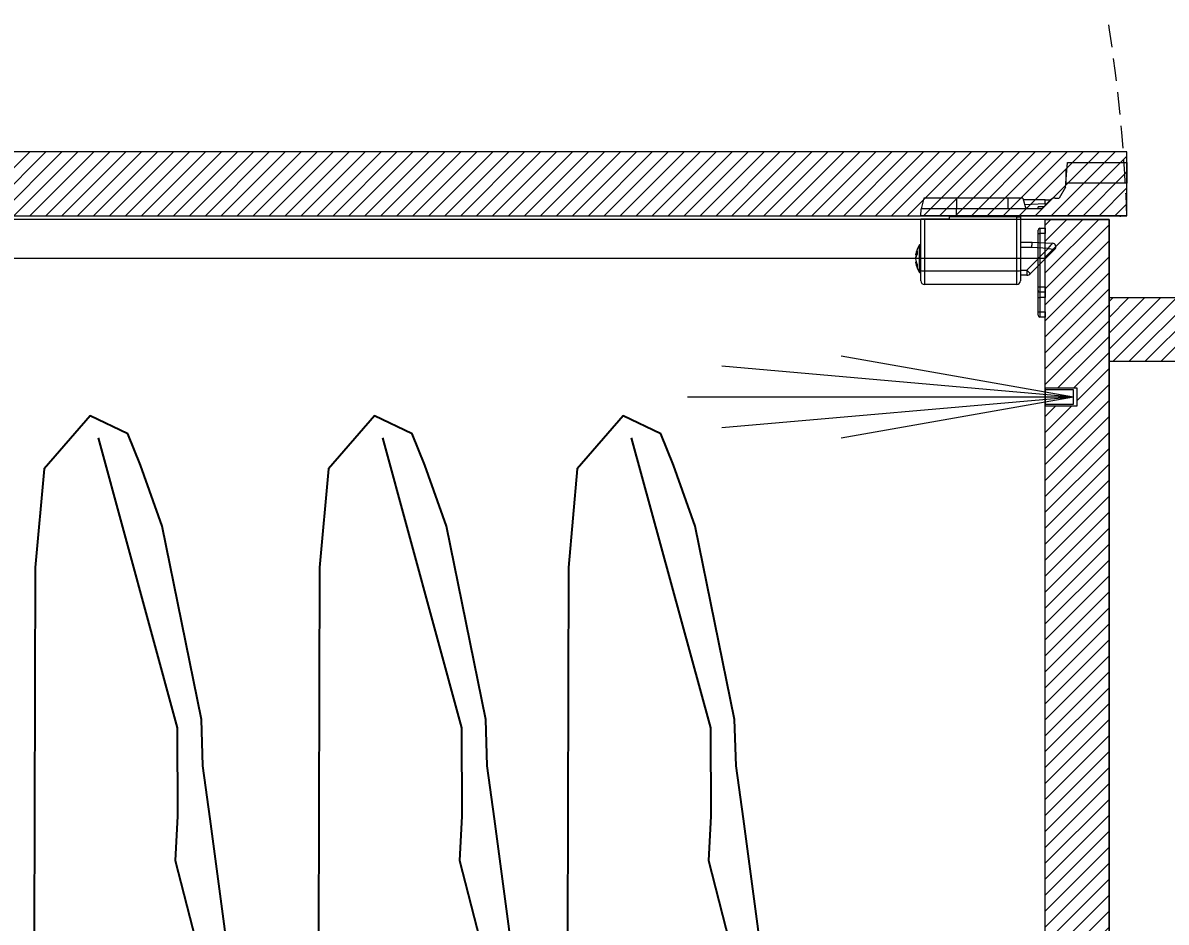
# Model space of a CAD drawing. Header units: millimetres. Extents: x -853320 to 19484, y -510814 to 9708.
# Drawn here: x 13887.2 to 14208.9, y 3550 to 3803.1 of the extents above; entities that cross this region are included whole.
import ezdxf

# ---------------------------------------------------------------- set-up
doc = ezdxf.new("R2010")
doc.units = ezdxf.units.MM
doc.linetypes.add('NASCOSTA', pattern=[9.525, 6.35, -3.175])
doc.layers.add('DS_ST_quote 1_50', color=7, linetype='Continuous')
doc.layers.add('VESTIARIO - clothing', color=185, linetype='Continuous')
for name, color, linetype, lineweight in [('F_ARREDI', 7, 'Continuous', 5), ('F_FERRAMENTA', 253, 'Continuous', 5), ('F_MULTI laminato OPACO', 1, 'Continuous', 5), ('F_Proiezioni', 253, 'NASCOSTA', 9), ('F_STRIP-LED', 2, 'Continuous', 5)]:
    doc.layers.add(name, color=color, linetype=linetype, lineweight=lineweight)
doc.styles.add('ARIAL', font='arial.ttf')
doc.dimstyles.new('ISO-100', dxfattribs={"dimtxt": 100, "dimasz": 5, "dimexe": 0.25, "dimexo": 6, "dimgap": 6, "dimtad": 1, "dimtxsty": 'ARIAL', "dimblk": 'ARCHTICK', "dimcen": 2.5, "dimdle": 15, "dimse1": 1, "dimse2": 1, "dimclrd": 256, "dimclre": 256, "dimclrt": 256, "dimadec": 0, "dimazin": 0, "dimtfac": 1, "dimtmove": 0, "dimatfit": 3, "dimldrblk": 'ARCHTICK', "dimfxl": 1, "dimlwd": -1, "dimlwe": -1, "dimarcsym": 0})
pattern_1 = [(225, (747484.5367, 534915.7557), (2.24506403, -2.24506403), [])]

# ---------------------------------------------------------------- blocks, each defined once
blk = doc.blocks.new('MANIGLIA e SERRATURA_anta_pianta')
at = {"layer": 'F_FERRAMENTA'}
for p, q in [((31940.16, 3678.06), (31940.67, 3683.85)), ((31940.67, 3683.85), (31957.4, 3683.85)), ((31957.4, 3683.85), (31957.4, 3678.06)), ((31940.2, 3681.5), (31940.2, 3678.45)), ((31940.06, 3676.94), (31938.28, 3673.85)), ((31940.06, 3676.94), (31940.16, 3678.06)), ((31957.4, 3678.06), (31940.16, 3678.06)), ((31957.4, 3668.85), (31957.4, 3678.06)), ((31900.27, 3673.85), (31899.47, 3670.85)), ((31909.4, 3673.85), (31900.27, 3673.85)), ((31909.4, 3673.85), (31909.4, 3670.85)), ((31923.9, 3673.85), (31909.4, 3673.85)), ((31923.9, 3673.85), (31923.9, 3670.85)), ((31928.09, 3673.85), (31923.9, 3673.85)), ((31928.09, 3673.85), (31928.9, 3670.85)), ((31937.23, 3673.85), (31938.28, 3673.85)), ((31899.4, 3668.85), (31899.47, 3670.85)), ((31909.4, 3670.85), (31899.47, 3670.85)), ((31909.4, 3668.85), (31909.4, 3670.85)), ((31923.9, 3670.85), (31909.4, 3670.85)), ((31933.4, 3670.85), (31923.9, 3670.85)), ((31934.38, 3673.35), (31928.23, 3673.35)), ((31934.4, 3672.22), (31928.61, 3671.91)), ((31932.4, 3670.85), (31932.4, 3671.35)), ((31933.9, 3671.35), (31932.4, 3671.35)), ((31933.4, 3670.85), (31935.81, 3673.27)), ((31934.4, 3672.22), (31934.38, 3673.35)), ((31934.38, 3673.35), (31935.9, 3673.35)), ((31934.4, 3672.22), (31934.78, 3672.24)), ((31934.43, 3671.89), (31934.4, 3672.22)), ((31909.4, 3668.85), (31899.4, 3668.85)), ((31899.4, 3653.42), (31899.4, 3668.05)), ((31899.4, 3668.05), (31900.4, 3668.05)), ((31900.4, 3668.05), (31900.4, 3653.38)), ((31900.4, 3668.05), (31907.4, 3668.05)), ((31907.4, 3668.55), (31907.4, 3668.05)), ((31926.4, 3668.55), (31907.4, 3668.55)), ((31957.4, 3668.85), (31909.4, 3668.85)), ((31910.4, 3668.85), (31910.4, 3668.55)), ((31915.4, 3668.55), (31915.4, 3668.85)), ((31925.4, 3668.55), (31925.4, 3668.85)), ((31926.4, 3653.38), (31926.4, 3668.55)), ((31926.4, 3668.55), (31927.4, 3668.55)), ((31927.4, 3668.85), (31927.4, 3668.55)), ((31927.4, 3668.55), (31927.4, 3653.42)), ((31957.4, 3668.85), (31955.65, 3668.76)), ((31932.4, 3663.85), (31932.4, 3664.85)), ((31932.4, 3663.85), (31932.9, 3663.85)), ((31932.4, 3648.85), (31932.4, 3663.85)), ((31932.9, 3665.35), (31932.9, 3663.85)), ((31932.9, 3665.35), (31934.4, 3665.35)), ((31934.4, 3663.85), (31932.9, 3663.85)), ((31932.9, 3663.85), (31932.9, 3648.85)), ((31934.4, 3665.35), (31934.4, 3663.85)), ((31934.4, 3648.85), (31934.4, 3663.85)), ((31899.06, 3653.91), (31899.06, 3660.66)), ((31899.4, 3660.8), (31899.35, 3660.8)), ((31899.35, 3653.8), (31899.35, 3660.8)), ((31927.4, 3661.45), (31930.7, 3661.45)), ((31930.7, 3661.45), (31936.45, 3661.15)), ((31898.22, 3657.76), (31897.88, 3657.84)), ((31930.66, 3659.9), (31927.4, 3659.9)), ((31929.19, 3653.6), (31935.25, 3659.65)), ((31937.1, 3659.44), (31930.25, 3652.59)), ((31935.25, 3659.65), (31930.66, 3659.9)), ((31897.88, 3656.87), (31897.89, 3656.8)), ((31897.91, 3656.87), (31897.88, 3656.87)), ((31898.12, 3655.83), (31897.88, 3655.77)), ((31899.06, 3652.95), (31899.06, 3653.91)), ((31899.35, 3652.8), (31899.35, 3653.8)), ((31899.35, 3652.8), (31899.4, 3652.8)), ((31899.4, 3650.55), (31899.4, 3653.42)), ((31900.4, 3653.38), (31926.4, 3653.38)), ((31900.4, 3653.38), (31900.4, 3649.55)), ((31926.4, 3649.55), (31926.4, 3653.38)), ((31927.4, 3653.6), (31929.19, 3653.6)), ((31927.4, 3653.42), (31927.4, 3650.55)), ((31929.19, 3652.15), (31927.4, 3652.15)), ((31929.19, 3653.6), (31929.19, 3652.15)), ((31926.4, 3649.55), (31900.4, 3649.55)), ((31932.4, 3648.85), (31932.9, 3648.85)), ((31932.4, 3647.85), (31932.4, 3648.85)), ((31932.4, 3645.85), (31932.4, 3647.85)), ((31932.9, 3648.85), (31934.4, 3648.85)), ((31932.9, 3648.85), (31932.9, 3647.35)), ((31934.4, 3648.85), (31934.4, 3647.35)), ((31932.4, 3645.85), (31932.9, 3645.85)), ((31932.4, 3641.85), (31932.4, 3645.85)), ((31934.4, 3647.35), (31932.9, 3647.35)), ((31932.9, 3647.35), (31932.9, 3645.85)), ((31934.4, 3645.85), (31932.9, 3645.85)), ((31932.9, 3645.85), (31932.9, 3641.85)), ((31934.4, 3647.35), (31934.4, 3645.85)), ((31934.4, 3641.85), (31934.4, 3645.85)), ((31932.4, 3641.85), (31932.9, 3641.85)), ((31932.4, 3640.85), (31932.4, 3641.85)), ((31932.9, 3641.85), (31934.4, 3641.85)), ((31932.9, 3641.85), (31932.9, 3640.35)), ((31934.4, 3641.85), (31934.4, 3640.35)), ((31934.4, 3640.35), (31932.9, 3640.35))]:
    blk.add_line(p, q, dxfattribs=at)
for centre, radius, start, end in [((31940.55, 3681.5), 0.35, 98.5759, 180), ((31937.23, 3671.85), 2, 90, 135), ((31955.58, 3670.06), 1.3, 248.1276, 273), ((31932.9, 3664.85), 0.5, 90, 180), ((31904.3, 3656.8), 6.5, 143.6416, 170.174), ((31899.35, 3660.44), 0.36, 90, 143.6416), ((31936.39, 3660.15), 1, 315.2041, 86.8433), ((31936.4, 3660.15), 1, 315, 87), ((31900.68, 3657.34), 2.85, 143.5262, 169.9156), ((31901.56, 3656.08), 3.74, 147.8829, 169.8782), ((31902.07, 3656.24), 4.24, 158.7037, 171.4823), ((31901.98, 3658.55), 3.61, 172.3056, 187.6944), ((31902.29, 3657.42), 4.46, 188.804, 209.1786), ((31901.43, 3656.31), 3.59, 188.7209, 212.3082), ((31904.3, 3656.8), 6.5, 189.826, 216.3584), ((31901.17, 3654.82), 2.81, 171.2697, 188.7303), ((31899.35, 3653.16), 0.36, 216.3584, 270), ((31900.15, 3659.14), 5.77, 262.526, 272.4787), ((31926.65, 3659.14), 5.77, 267.5213, 277.474), ((31938.86, 3662.76), 13.33, 223.4606, 229.7397), ((31929.19, 3653.65), 1.5, 270, 315), ((31900.4, 3650.55), 1, 180, 270), ((31926.4, 3650.55), 1, 270, 0), ((31932.9, 3647.85), 0.5, 180, 270), ((31932.9, 3640.85), 0.5, 180, 270)]:
    blk.add_arc(centre, radius, start, end, dxfattribs=at)
for centre, major_axis, ratio, start_param, end_param in [((31930.66, 3659.95), (-0.04, -1.5), 0.001006, 1.53238, 3.141593), ((31935.25, 3659.71), (-1.2, -1.44), 0.019707, 1.54715, 3.090766), ((31935.92, 3659.68), (-0.53, -1.47), 0.001231, 3.076393, 3.141962), ((31935.25, 3659.71), (1.85, -0.27), 0.03046, 4.716764, 6.260381)]:
    blk.add_ellipse(centre, major_axis=major_axis, ratio=ratio, start_param=start_param, end_param=end_param, dxfattribs=at)
blk = doc.blocks.new('ARMADIO_camera doppia_pianta')
at = {"layer": 'F_MULTI laminato OPACO', "transparency": 33554508}
h = blk.add_hatch(dxfattribs=at)
h.set_pattern_fill('ANSI31', color=6, angle=180)
h.set_pattern_definition(pattern_1)
h.paths.add_polyline_path([(27613.11, 3878.66), (27613.11, 3860.66), (28083.11, 3860.66), (28083.11, 3878.66)])
h = blk.add_hatch(dxfattribs=at)
h.set_pattern_fill('ANSI31', color=256, angle=180)
h.set_pattern_definition([(225, (747000.5367, 534915.7557), (2.24506403, -2.24506403), [])])
h.paths.add_polyline_path([(28069.11, 3812.16), (28060.11, 3812.16), (28060.11, 3859.66), (28078.11, 3859.66), (28078.11, 3277.66), (28060.11, 3277.66), (28060.11, 3807.16), (28069.11, 3807.16)])
h = blk.add_hatch(dxfattribs=at)
h.set_pattern_fill('ANSI31', color=256, angle=180)
h.set_pattern_definition(pattern_1)
h.paths.add_polyline_path([(28143.11, 3837.66), (28143.11, 3819.66), (28078.11, 3819.66), (28078.11, 3837.66)])
at = {"layer": 'F_MULTI laminato OPACO', "color": 6}
blk.add_lwpolyline([(27613.11, 3878.66), (27613.11, 3860.66), (28083.11, 3860.66), (28083.11, 3878.66)], close=True, dxfattribs=at)
at = {"layer": 'F_MULTI laminato OPACO'}
for points in [[(27628.11, 3277.66), (28078.11, 3277.66), (28078.11, 3859.66), (27628.11, 3859.66)], [(28078.11, 3277.66), (28060.11, 3277.66), (28060.11, 3859.66), (28078.11, 3859.66)], [(27628.11, 3298.66), (28060.11, 3298.66), (28060.11, 3848.66), (27628.11, 3848.66)], [(28143.11, 3837.66), (28143.11, 3819.66), (28078.11, 3819.66), (28078.11, 3837.66)], [(28069.11, 3807.16), (28069.11, 3812.16), (28060.11, 3812.16), (28060.11, 3807.16)]]:
    blk.add_lwpolyline(points, close=True, dxfattribs=at)
at = {"layer": 'F_Proiezioni'}
blk.add_lwpolyline([(27613.11, 3860.66), (27613.11, 4310.66, -0.405113), (28083.11, 3860.66)], format="xyb", dxfattribs=at)
at = {"layer": 'F_STRIP-LED'}
for q in [(27969.13, 3818.32), (28002.71, 3821.19), (27959.44, 3809.66), (27969.13, 3801), (28002.71, 3798.13)]:
    blk.add_line((28068.11, 3809.66), q, dxfattribs=at)
blk.add_lwpolyline([(28068.11, 3807.66), (28068.11, 3811.66), (28060.11, 3811.66), (28060.11, 3807.66)], close=True, dxfattribs=at)
at = {"layer": 'VESTIARIO - clothing', "color": 3}
for points in [[(27824.75, 3372.4), (27831.73, 3447.33), (27828.9, 3472.02), (27826.79, 3484.33), (27837.31, 3562.29), (27833.35, 3629.74), (27825.21, 3690.98), (27823.13, 3705.92), (27822.69, 3718.89), (27811.62, 3773.33), (27805.52, 3790.45), (27801.99, 3799.28), (27791.41, 3804.42), (27778.47, 3789.5), (27775.95, 3761.73), (27775.58, 3623.59), (27781.93, 3612.91), (27788.17, 3624.33), (27807.77, 3619.95), (27816.68, 3585.94)], [(27904.75, 3372.4), (27911.73, 3447.33), (27908.9, 3472.02), (27906.79, 3484.33), (27917.31, 3562.29), (27913.35, 3629.74), (27905.21, 3690.98), (27903.13, 3705.92), (27902.69, 3718.89), (27891.62, 3773.33), (27885.52, 3790.45), (27881.99, 3799.28), (27871.41, 3804.42), (27858.47, 3789.5), (27855.95, 3761.73), (27855.58, 3623.59), (27861.93, 3612.91), (27868.17, 3624.33), (27887.77, 3619.95), (27896.68, 3585.94)], [(27974.75, 3372.4), (27981.73, 3447.33), (27978.9, 3472.02), (27976.79, 3484.33), (27987.31, 3562.29), (27983.35, 3629.74), (27975.21, 3690.98), (27973.13, 3705.92), (27972.69, 3718.89), (27961.62, 3773.33), (27955.52, 3790.45), (27951.99, 3799.28), (27941.41, 3804.42), (27928.47, 3789.5), (27925.95, 3761.73), (27925.58, 3623.59), (27931.93, 3612.91), (27938.17, 3624.33), (27957.77, 3619.95), (27966.68, 3585.94)], [(27793.63, 3798.18), (27815.92, 3716.61), (27815.99, 3691.75), (27815.35, 3679.28), (27834.91, 3603.09), (27838.87, 3535.64), (27838.6, 3473.05), (27839.36, 3458.63), (27838.72, 3445.85), (27831.51, 3389.48), (27826.48, 3371.93), (27819.21, 3354.42), (27804.4, 3358.37), (27800.22, 3370.39), (27797.32, 3397.84), (27779.58, 3534.92), (27785.83, 3546.34), (27793.37, 3535.73), (27812.33, 3542.37), (27817.19, 3577.18)], [(27873.63, 3798.18), (27895.92, 3716.61), (27895.99, 3691.75), (27895.35, 3679.28), (27914.91, 3603.09), (27918.87, 3535.64), (27918.6, 3473.05), (27919.36, 3458.63), (27918.72, 3445.85), (27911.51, 3389.48), (27906.48, 3371.93), (27899.21, 3354.42), (27884.4, 3358.37), (27880.22, 3370.39), (27877.32, 3397.84), (27859.58, 3534.92), (27865.83, 3546.34), (27873.37, 3535.73), (27892.33, 3542.37), (27897.19, 3577.18)], [(27943.63, 3798.18), (27965.92, 3716.61), (27965.99, 3691.75), (27965.35, 3679.28), (27984.91, 3603.09), (27988.87, 3535.64), (27988.6, 3473.05), (27989.36, 3458.63), (27988.72, 3445.85), (27981.51, 3389.48), (27976.48, 3371.93), (27969.21, 3354.42), (27954.4, 3358.37), (27950.22, 3370.39), (27947.32, 3397.84), (27929.58, 3534.92), (27935.83, 3546.34), (27943.37, 3535.73), (27962.33, 3542.37), (27967.19, 3577.18)]]:
    blk.add_lwpolyline(points, dxfattribs=at)
at = {"layer": 'F_FERRAMENTA'}
blk.add_blockref('MANIGLIA e SERRATURA_anta_pianta', (-3874.28, 191.81), dxfattribs=at)
blk = doc.blocks.new('_ArchTick')
at = {"color": 0, "linetype": 'ByBlock', "const_width": 0.15}
blk.add_lwpolyline([(-0.5, -0.5), (0.5, 0.5)], dxfattribs=at)
blk = doc.blocks.new('*D146')
at = {"layer": 'Defpoints', "color": 0, "transparency": 16777216}
for p in [(5588.56, 7348.81), (19268.52, 2810.66), (19483.82, 2810.66)]:
    blk.add_point(p, dxfattribs=at)
at = {"layer": 'DS_ST_quote 1_50', "transparency": 16777216}
blk.add_line((19268.52, 7363.81), (19268.52, 2795.66), dxfattribs=at)
at = {"layer": 'DS_ST_quote 1_50', "transparency": 16777216, "xscale": 5, "yscale": 5, "zscale": 5}
for p, rotation in [((19268.52, 7348.81), 90), ((19268.52, 2810.66), 270)]:
    blk.add_blockref('_ArchTick', p, dxfattribs=dict(at, rotation=rotation))
at = {"layer": 'DS_ST_quote 1_50', "transparency": 16777216, "insert": (19202.43, 5079.74), "char_height": 100, "attachment_point": 5, "rotation": 90, "style": 'ARIAL'}
blk.add_mtext('4538,15', dxfattribs=at)

msp = doc.modelspace()

# ---------------------------------------------------------------- block references
at = {"layer": 'F_ARREDI'}
msp.add_blockref('ARMADIO_camera doppia_pianta', (-13885.264, -111.845), dxfattribs=at)

# ---------------------------------------------------------------- dimensions: what is measured, and where the dimension line sits
at = {"layer": 'DS_ST_quote 1_50', "color": 4}
dim = msp.add_linear_dim(base=(19268.5243, 2810.6601), p1=(5588.556, 7348.8148), p2=(19483.824, 2810.6601), angle=90, dimstyle='ISO-100', dxfattribs=at)
dim.commit()
dim.dimension.update_dxf_attribs({"geometry": '*D146', "text_midpoint": (19202.4288, 5079.7375)})

doc.saveas('drawing.dxf')
